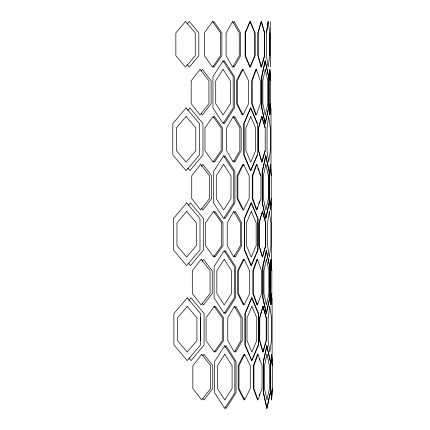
<?xml version="1.0" encoding="UTF-8"?>
<svg xmlns="http://www.w3.org/2000/svg" width="430" height="430" viewBox="0 0 430 430"><rect width="100%" height="100%" fill="white"/><g stroke="black" fill="none" stroke-linecap="round" stroke-linejoin="round"><path stroke-width="0.64" d="M270.707 103.619L269.895 115.03L269.083 103.619L269.083 80.802L269.895 69.397L270.707 80.802L270.696 103.619L269.857 115.03L269.019 103.619L269.019 80.802L269.857 69.397L270.696 80.802M271.265 198.585L270.454 209.996L269.578 198.585L269.578 175.768L270.416 164.362L271.265 175.768L271.265 198.585L270.416 209.996L269.637 198.585L269.637 175.768L270.454 164.362L271.255 175.768M271.825 293.55L271.007 304.961L270.196 293.55L270.196 270.739L271.007 259.328L271.825 270.739L271.814 293.55L270.975 304.961L270.137 293.55L270.137 270.739L270.975 259.328L271.814 270.739M270.755 365.704L271.567 354.293L272.383 365.704L272.373 388.521L271.567 399.927L270.755 388.521L270.696 365.704L271.534 354.293L272.373 365.704M272.373 388.521L271.534 399.927L270.696 388.521M266.487 32.906L268.137 21.5L269.793 32.906L269.793 55.723L268.137 67.134L266.487 55.723L266.487 32.906L268.143 21.5M268.401 108.564L265.084 123.603L261.628 107.914L261.628 76.535L265.084 60.845L268.401 75.879M270.072 393.466L266.761 408.5L263.305 392.81L263.305 361.431L266.761 345.741L270.072 360.775M265.068 150.688L261.773 162.099L258.478 150.688L258.478 127.877L261.773 116.466L265.068 127.877M257.489 206.991L256.398 209.996L252.265 198.585L252.265 175.768L256.398 164.362L256.834 165.561M258.575 203.992L259.661 200.987M257.393 303.763L256.957 304.961L252.824 293.55L252.824 270.739L256.957 259.328L257.393 260.532M257.516 354.293L253.383 365.704L253.383 388.521L257.516 399.927M259.037 395.724L259.693 393.923M254.598 56.325L249.97 67.134L245.089 55.723L245.089 32.906L249.97 21.5L254.598 32.309M257.242 154.983L250.523 170.672L243.81 154.983L243.81 123.603L250.523 107.914L257.242 123.603M242.826 113.826L242.224 115.03L236.505 103.619L236.505 80.802L242.224 69.397L242.826 70.595M243.939 303.763L243.337 304.961L237.623 293.55L237.623 270.739L243.337 259.328L243.939 260.532M244.498 398.728L243.896 399.927L238.182 388.521L238.182 365.704L243.896 354.293L244.498 355.497M233.146 23.209L234.113 21.5L240.58 32.906L240.58 55.723L234.113 67.134L233.146 65.419M233.7 118.175L234.673 116.466L241.139 127.877L241.139 150.688L234.673 162.099L233.7 160.39M234.259 213.14L235.231 211.431L241.692 222.842L241.692 245.654L235.231 257.065L234.259 255.355M235.14 307.536L235.79 306.396L242.251 317.808L242.251 340.625L235.79 352.03L235.14 350.891M223.665 61.963L224.374 60.845L234.35 76.535L234.35 107.914L224.374 123.603L223.665 122.48M224.224 156.928L224.933 155.81L234.909 171.5L234.909 202.879L224.933 218.569L224.224 217.446M224.777 251.894L225.492 250.776L235.463 266.466L235.463 297.845L225.492 313.535L224.777 312.411M224.981 347.424L226.051 345.741L236.022 361.431L236.022 392.81L226.051 408.5L224.981 406.818M213.092 22.586L213.855 21.5L221.858 32.906L221.858 55.723L213.855 67.134L213.092 66.048M213.651 117.551L214.414 116.466L222.417 127.877L222.417 150.688L214.414 162.099L213.651 161.013M214.21 212.517L214.973 211.431L222.976 222.842L222.976 245.654L214.973 257.065L213.828 255.436M214.769 307.482L215.532 306.396L223.535 317.808L223.535 340.625L215.532 352.03L214.769 350.944M201.181 70.95L202.374 69.397L211.114 80.802L211.114 103.619L202.374 115.03L201.181 113.472M201.342 166.437L202.933 164.362L211.667 175.768L211.667 198.585L202.933 209.996L201.74 208.437M201.901 261.402L203.492 259.328L212.226 270.739L212.226 293.55L203.492 304.961L202.299 303.408M202.858 355.852L204.046 354.293L212.785 365.704L212.785 388.521L204.046 399.927L202.858 398.373M187.308 23.978L189.367 21.5L198.853 32.906L198.853 55.723L189.367 67.134L187.308 64.65M187.813 110.445L189.92 107.914L202.965 123.603L202.965 154.983L189.92 170.672L187.813 168.141M188.372 205.411L190.479 202.879L203.524 218.569L203.524 249.948L190.479 265.638L188.372 263.106M188.931 300.377L191.038 297.845L204.083 313.535L204.083 344.914L191.038 360.603L188.931 358.072M243.385 165.561L242.783 164.362L237.064 175.768L237.064 198.585L242.783 209.996M257.543 217.967L251.082 202.879L244.369 218.569L244.369 249.948L251.082 265.638L257.801 249.948L257.801 218.569M256.275 70.595L255.839 69.397L251.706 80.802L251.706 103.619L255.839 115.03M257.704 167.963L258.79 170.968M259.446 172.769L260.532 175.768M259.037 358.496L259.693 360.297M272.125 297.845L272.125 360.603M271.572 202.879L271.572 265.638M271.013 107.914L271.013 170.672M270.454 21.5L270.454 67.134M269.787 32.906L269.787 55.723M268.546 76.535L268.546 107.914M254.856 32.906L254.856 55.723M200.53 317.808L200.53 340.625M268.696 116.466L267.041 127.877L267.046 150.688L268.696 162.099L270.352 150.688L270.352 127.877L268.696 116.466M269.255 211.431L267.6 222.842L267.605 245.654L269.255 257.065L270.911 245.654L270.905 222.842L269.255 211.431M269.814 306.396L268.159 317.808L268.159 340.625L269.814 352.03L271.47 340.625L271.47 317.808L269.814 306.396M265.299 60.845L261.908 76.535L261.908 107.914L265.299 123.603L268.685 107.914L268.685 76.535L265.299 60.845M265.294 69.397L262.832 80.802L262.832 103.619L265.294 115.03L267.761 103.619L267.761 80.802L265.294 69.397M265.858 155.81L262.467 171.5L262.467 202.879L265.858 218.569L269.245 202.879L269.245 171.5L265.858 155.81M265.853 164.362L263.391 175.768L263.391 198.585L265.853 209.996L268.32 198.585L268.32 175.768L265.853 164.362M266.417 250.776L263.026 266.466L263.026 297.845L266.417 313.535L269.803 297.845L269.803 266.466L266.417 250.776M266.412 259.328L263.95 270.739L263.95 293.55L266.412 304.961L268.879 293.55L268.879 270.739L266.412 259.328M266.971 345.741L263.585 361.431L263.585 392.81L266.971 408.5L270.363 392.81L270.363 361.431L266.971 345.741M266.971 354.293L264.509 365.704L264.509 388.521L266.971 399.927L269.433 388.521L269.433 365.704L266.971 354.293M265.643 155.81L262.187 171.5L262.187 202.879L265.643 218.569L269.099 202.879L269.099 171.5L265.643 155.81M266.202 250.776L262.746 266.466L262.746 297.845L266.202 313.535L269.658 297.845L269.658 266.466L266.202 250.776M261.375 21.5L258.107 32.906L258.107 55.723L261.375 67.134L264.638 55.723L264.638 32.906L261.375 21.5M261.929 116.466L258.666 127.877L258.666 150.688L261.929 162.099L265.197 150.688L265.197 127.877L261.929 116.466M262.488 211.431L259.225 222.842L259.225 245.654L262.488 257.065L265.756 245.654L265.756 222.842L262.488 211.431M263.047 306.396L259.784 317.808L259.784 340.625L263.047 352.03L266.315 340.625L266.315 317.808L263.047 306.396M261.214 21.5L257.925 32.906L257.925 55.723L261.214 67.134L264.509 55.723L264.509 32.906L261.214 21.5M262.332 211.431L259.037 222.842L259.037 245.654L262.332 257.065L265.627 245.654L265.627 222.842L262.332 211.431M262.891 306.396L259.596 317.808L259.596 340.625L262.891 352.03L266.186 340.625L266.186 317.808L262.891 306.396M256.312 69.397L252.249 80.802L252.249 103.619L256.312 115.03L260.381 103.619L260.381 80.802L256.312 69.397M256.871 164.362L252.808 175.768L252.808 198.585L256.871 209.996L260.94 198.585L260.94 175.768L256.871 164.362M257.43 259.328L253.367 270.739L253.367 293.55L257.43 304.961L261.499 293.55L261.499 270.739L257.43 259.328M257.989 354.293L253.92 365.704L253.92 388.521L257.989 399.927L262.053 388.521L262.053 365.704L257.989 354.293M250.206 21.5L245.347 32.906L245.347 55.723L250.206 67.134L255.06 55.723L255.06 32.906L250.206 21.5M250.765 107.914L244.089 123.603L244.089 154.983L250.765 170.672L257.446 154.983L257.446 123.603L250.765 107.914M250.765 116.466L245.906 127.877L245.906 150.688L250.765 162.099L255.619 150.688L255.619 127.877L250.765 116.466M251.324 202.879L244.649 218.569L244.649 249.948L251.324 265.638L258 249.948L258 218.569L251.324 202.879M251.319 211.431L246.465 222.842L246.465 245.654L251.319 257.065L256.178 245.654L256.178 222.842L251.319 211.431M251.883 297.845L245.207 313.535L245.207 344.914L251.883 360.603L258.559 344.914L258.559 313.535L251.883 297.845M251.878 306.396L247.024 317.808L247.024 340.625L251.878 352.03L256.737 340.625L256.737 317.808L251.878 306.396M251.641 297.845L244.928 313.535L244.928 344.914L251.641 360.603L258.36 344.914L258.36 313.535L251.641 297.845M242.961 69.397L237.322 80.802L237.322 103.619L242.961 115.03L248.604 103.619L248.604 80.802L242.961 69.397M243.52 164.362L237.876 175.768L237.876 198.585L243.52 209.996L249.163 198.585L249.163 175.768L243.52 164.362M244.079 259.328L238.435 270.739L238.435 293.55L244.079 304.961L249.717 293.55L249.717 270.739L244.079 259.328M244.638 354.293L238.994 365.704L238.994 388.521L244.638 399.927L250.276 388.521L250.276 365.704L244.638 354.293M232.684 21.5L226.099 32.906L226.099 55.723L232.684 67.134L239.274 55.723L239.274 32.906L232.684 21.5M233.243 116.466L226.658 127.877L226.658 150.688L233.243 162.099L239.832 150.688L239.832 127.877L233.243 116.466M233.802 211.431L227.217 222.842L227.217 245.654L233.802 257.065L240.386 245.654L240.386 222.842L233.802 211.431M234.361 306.396L227.776 317.808L227.776 340.625L234.361 352.03L240.945 340.625L240.945 317.808L234.361 306.396M223.079 60.845L212.968 76.535L212.968 107.914L223.079 123.603L233.184 107.914L233.184 76.535L223.079 60.845M223.068 69.397L215.72 80.802L215.72 103.619L223.068 115.03L230.421 103.619L230.421 80.802L223.068 69.397M223.638 155.81L213.527 171.5L213.527 202.879L223.638 218.569L233.743 202.879L233.743 171.5L223.638 155.81M223.627 164.362L216.279 175.768L216.279 198.585L223.627 209.996L230.98 198.585L230.98 175.768L223.627 164.362M224.191 250.776L214.086 266.466L214.086 297.845L224.191 313.535L234.302 297.845L234.302 266.466L224.191 250.776M224.186 259.328L216.838 270.739L216.838 293.55L224.186 304.961L231.533 293.55L231.533 270.739L224.186 259.328M224.75 345.741L214.645 361.431L214.645 392.81L224.75 408.5L234.861 392.81L234.861 361.431L224.75 345.741M224.745 354.293L217.397 365.704L217.397 388.521L224.745 399.927L232.093 388.521L232.093 365.704L224.745 354.293M212.495 21.5L204.4 32.906L204.4 55.723L212.495 67.134L220.59 55.723L220.59 32.906L212.495 21.5M213.054 116.466L204.959 127.877L204.959 150.688L213.054 162.099L221.149 150.688L221.149 127.877L213.054 116.466M213.613 211.431L205.518 222.842L205.518 245.654L213.613 257.065L221.708 245.654L221.708 222.842L213.613 211.431M214.172 306.396L206.077 317.808L206.077 340.625L214.172 352.03L222.262 340.625L222.262 317.808L214.172 306.396M200.057 69.397L191.178 80.802L191.178 103.619L200.057 115.03L208.932 103.619L208.932 80.802L200.057 69.397M200.611 164.362L191.737 175.768L191.737 198.585L200.611 209.996L209.491 198.585L209.491 175.768L200.611 164.362M201.17 259.328L192.296 270.739L192.296 293.55L201.17 304.961L210.05 293.55L210.05 270.739L201.17 259.328M201.729 354.293L192.855 365.704L192.855 388.521L201.729 399.927L210.609 388.521L210.609 365.704L201.729 354.293M185.545 21.5L175.854 32.906L175.854 55.723L185.545 67.134L195.236 55.723L195.236 32.906L185.545 21.5M186.115 107.914L172.785 123.603L172.785 154.983L186.115 170.672L199.439 154.983L199.439 123.603L186.115 107.914M186.104 116.466L176.413 127.877L176.413 150.688L186.104 162.099L195.795 150.688L195.795 127.877L186.104 116.466M186.668 202.879L173.344 218.569L173.344 249.948L186.668 265.638L199.998 249.948L199.998 218.569L186.668 202.879M186.663 211.431L176.972 222.842L176.972 245.654L186.663 257.065L196.354 245.654L196.354 222.842L186.663 211.431M187.227 297.845L173.897 313.535L173.897 344.914L187.227 360.603L200.557 344.914L200.557 313.535L187.227 297.845M187.222 306.396L177.531 317.808L177.531 340.625L187.222 352.03L196.913 340.625L196.913 317.808L187.222 306.396"/></g></svg>
